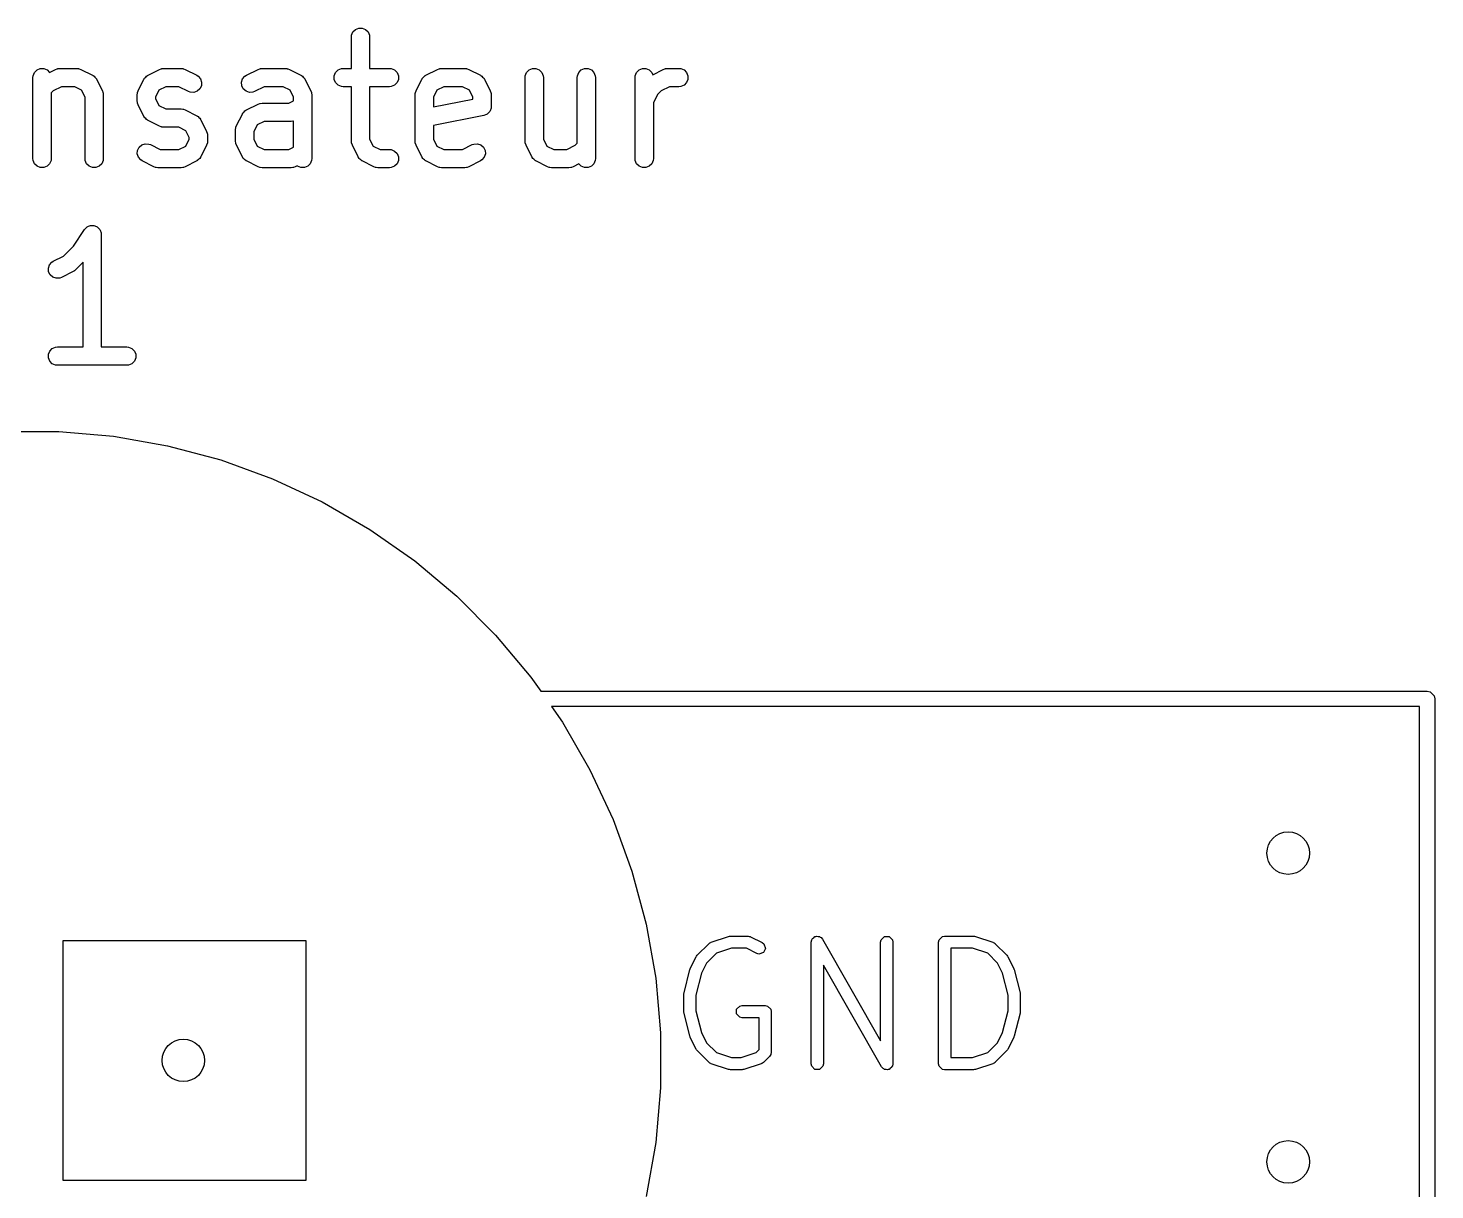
# Model space of a CAD drawing. Header units: inches. Extents: x 0.4 to 11.3, y -7.9 to -0.4.
# Drawn here: x 4.2383 to 4.6938, y -2.6252 to -2.2489 of the extents above; entities that cross this region are included whole.
import ezdxf

# ---------------------------------------------------------------- set-up
doc = ezdxf.new("R2010")
doc.units = ezdxf.units.IN
doc.header["$MEASUREMENT"] = 0
doc.layers.add('F.Silkscreen', color=41, linetype='CONTINUOUS', true_color=0xf2eda1)

msp = doc.modelspace()

# ---------------------------------------------------------------- linework, layer by layer
at = {"layer": 'F.Silkscreen', "linetype": 'CONTINUOUS'}
for p, q in [((4.34305, -2.25119), (4.3435, -2.25012)), ((4.3435, -2.25012), (4.34431, -2.24931)), ((4.34431, -2.24931), (4.34537, -2.24887)), ((4.34537, -2.24887), (4.34653, -2.24887)), ((4.34653, -2.24887), (4.34759, -2.24931)), ((4.34759, -2.24931), (4.34841, -2.25012)), ((4.34841, -2.25012), (4.34885, -2.25119)), ((4.343, -2.25176), (4.34305, -2.25119)), ((4.343, -2.26194), (4.343, -2.25176)), ((4.34885, -2.25119), (4.3489, -2.25176)), ((4.3489, -2.25176), (4.3489, -2.26194)), ((4.23994, -2.26431), (4.24038, -2.26325)), ((4.24038, -2.26325), (4.2412, -2.26243)), ((4.2412, -2.26243), (4.24226, -2.26199)), ((4.24226, -2.26199), (4.24341, -2.26199)), ((4.24341, -2.26199), (4.24448, -2.26243)), ((4.24448, -2.26243), (4.24524, -2.2632)), ((4.24524, -2.2632), (4.24714, -2.26225)), ((4.24714, -2.26225), (4.24768, -2.26204)), ((4.24768, -2.26204), (4.24779, -2.26203)), ((4.24779, -2.26203), (4.24789, -2.26199)), ((4.24789, -2.26199), (4.24846, -2.26194)), ((4.24846, -2.26194), (4.25409, -2.26194)), ((4.25409, -2.26194), (4.25466, -2.26199)), ((4.25466, -2.26199), (4.25476, -2.26203)), ((4.25476, -2.26203), (4.25487, -2.26204)), ((4.25487, -2.26204), (4.25541, -2.26225)), ((4.25541, -2.26225), (4.25916, -2.26412)), ((4.27714, -2.26412), (4.28089, -2.26225)), ((4.28089, -2.26225), (4.28143, -2.26204)), ((4.28143, -2.26204), (4.28153, -2.26203)), ((4.28153, -2.26203), (4.28163, -2.26199)), ((4.28163, -2.26199), (4.28221, -2.26194)), ((4.28221, -2.26194), (4.28783, -2.26194)), ((4.28783, -2.26194), (4.28841, -2.26199)), ((4.28841, -2.26199), (4.28851, -2.26203)), ((4.28851, -2.26203), (4.28861, -2.26204)), ((4.28861, -2.26204), (4.28915, -2.26225)), ((4.28915, -2.26225), (4.2929, -2.26412)), ((4.30901, -2.26412), (4.31276, -2.26225)), ((4.31276, -2.26225), (4.3133, -2.26204)), ((4.3133, -2.26204), (4.31341, -2.26203)), ((4.31341, -2.26203), (4.3135, -2.26199)), ((4.3135, -2.26199), (4.31408, -2.26194)), ((4.31408, -2.26194), (4.32158, -2.26194)), ((4.32158, -2.26194), (4.32215, -2.26199)), ((4.32215, -2.26199), (4.32225, -2.26203)), ((4.32225, -2.26203), (4.32236, -2.26204)), ((4.32236, -2.26204), (4.3229, -2.26225)), ((4.3229, -2.26225), (4.32665, -2.26412)), ((4.33743, -2.26431), (4.33787, -2.26325)), ((4.33787, -2.26325), (4.33869, -2.26243)), ((4.33869, -2.26243), (4.33975, -2.26199)), ((4.33975, -2.26199), (4.34033, -2.26194)), ((4.34033, -2.26194), (4.343, -2.26194)), ((4.3489, -2.26194), (4.35532, -2.26194)), ((4.35532, -2.26194), (4.3559, -2.26199)), ((4.3559, -2.26199), (4.35696, -2.26243)), ((4.35696, -2.26243), (4.35778, -2.26325)), ((4.35778, -2.26325), (4.35822, -2.26431)), ((4.36713, -2.26412), (4.37088, -2.26225)), ((4.37088, -2.26225), (4.37142, -2.26204)), ((4.37142, -2.26204), (4.37152, -2.26203)), ((4.37152, -2.26203), (4.37162, -2.26199)), ((4.37162, -2.26199), (4.3722, -2.26194)), ((4.3722, -2.26194), (4.3797, -2.26194)), ((4.3797, -2.26194), (4.38027, -2.26199)), ((4.38027, -2.26199), (4.38037, -2.26203)), ((4.38037, -2.26203), (4.38048, -2.26204)), ((4.38048, -2.26204), (4.38102, -2.26225)), ((4.38102, -2.26225), (4.38477, -2.26412)), ((4.3993, -2.26431), (4.39974, -2.26325)), ((4.39974, -2.26325), (4.40055, -2.26243)), ((4.40055, -2.26243), (4.40162, -2.26199)), ((4.40162, -2.26199), (4.40277, -2.26199)), ((4.40277, -2.26199), (4.40383, -2.26243)), ((4.40383, -2.26243), (4.40465, -2.26325)), ((4.40465, -2.26325), (4.40509, -2.26431)), ((4.41617, -2.26431), (4.41661, -2.26325)), ((4.41661, -2.26325), (4.41743, -2.26243)), ((4.41743, -2.26243), (4.41849, -2.26199)), ((4.41849, -2.26199), (4.41964, -2.26199)), ((4.41964, -2.26199), (4.42071, -2.26243)), ((4.42071, -2.26243), (4.42152, -2.26325)), ((4.42152, -2.26325), (4.42196, -2.26431)), ((4.43492, -2.26431), (4.43536, -2.26325)), ((4.43536, -2.26325), (4.43617, -2.26243)), ((4.43617, -2.26243), (4.43724, -2.26199)), ((4.43724, -2.26199), (4.43839, -2.26199)), ((4.43839, -2.26199), (4.43945, -2.26243)), ((4.43945, -2.26243), (4.44027, -2.26325)), ((4.44027, -2.26325), (4.44056, -2.26396)), ((4.44056, -2.26396), (4.44399, -2.26225)), ((4.44399, -2.26225), (4.44453, -2.26204)), ((4.44453, -2.26204), (4.44464, -2.26203)), ((4.44464, -2.26203), (4.44474, -2.26199)), ((4.44474, -2.26199), (4.44531, -2.26194)), ((4.44531, -2.26194), (4.44906, -2.26194)), ((4.44906, -2.26194), (4.44964, -2.26199)), ((4.44964, -2.26199), (4.4507, -2.26243)), ((4.4507, -2.26243), (4.45152, -2.26325)), ((4.45152, -2.26325), (4.45196, -2.26431)), ((4.23989, -2.26489), (4.23994, -2.26431)), ((4.23989, -2.29113), (4.23989, -2.26489)), ((4.24916, -2.26784), (4.24646, -2.26919)), ((4.25339, -2.26784), (4.24916, -2.26784)), ((4.25564, -2.26896), (4.25339, -2.26784)), ((4.25916, -2.26412), (4.25925, -2.26418)), ((4.25925, -2.26418), (4.2593, -2.2642)), ((4.2593, -2.2642), (4.25936, -2.26425)), ((4.25936, -2.26425), (4.25965, -2.26443)), ((4.25965, -2.26443), (4.25989, -2.26471)), ((4.25989, -2.26471), (4.26017, -2.26495)), ((4.26017, -2.26495), (4.26035, -2.26524)), ((4.26035, -2.26524), (4.2604, -2.2653)), ((4.2604, -2.2653), (4.26042, -2.26535)), ((4.26042, -2.26535), (4.26048, -2.26544)), ((4.26048, -2.26544), (4.26235, -2.26919)), ((4.27394, -2.26919), (4.27582, -2.26544)), ((4.27582, -2.26544), (4.27588, -2.26535)), ((4.27588, -2.26535), (4.27589, -2.2653)), ((4.27589, -2.2653), (4.27594, -2.26524)), ((4.27594, -2.26524), (4.27613, -2.26495)), ((4.27613, -2.26495), (4.27641, -2.26471)), ((4.27641, -2.26471), (4.27665, -2.26443)), ((4.27665, -2.26443), (4.27694, -2.26425)), ((4.27694, -2.26425), (4.277, -2.2642)), ((4.277, -2.2642), (4.27704, -2.26418)), ((4.27704, -2.26418), (4.27714, -2.26412)), ((4.28291, -2.26784), (4.28066, -2.26896)), ((4.28714, -2.26784), (4.28291, -2.26784)), ((4.29026, -2.2694), (4.28714, -2.26784)), ((4.2929, -2.26412), (4.29339, -2.26443)), ((4.29339, -2.26443), (4.29415, -2.2653)), ((4.29443, -2.26754), (4.29391, -2.26857)), ((4.29415, -2.2653), (4.29451, -2.26639)), ((4.29451, -2.26639), (4.29443, -2.26754)), ((4.3074, -2.26639), (4.30776, -2.2653)), ((4.30748, -2.26754), (4.3074, -2.26639)), ((4.308, -2.26857), (4.30748, -2.26754)), ((4.30776, -2.2653), (4.30852, -2.26443)), ((4.30852, -2.26443), (4.30901, -2.26412)), ((4.31478, -2.26784), (4.31165, -2.2694)), ((4.32088, -2.26784), (4.31478, -2.26784)), ((4.32313, -2.26896), (4.32088, -2.26784)), ((4.32665, -2.26412), (4.32674, -2.26418)), ((4.32674, -2.26418), (4.32679, -2.2642)), ((4.32679, -2.2642), (4.32685, -2.26425)), ((4.32685, -2.26425), (4.32714, -2.26443)), ((4.32714, -2.26443), (4.32738, -2.26471)), ((4.32738, -2.26471), (4.32766, -2.26495)), ((4.32766, -2.26495), (4.32784, -2.26524)), ((4.32784, -2.26524), (4.32789, -2.2653)), ((4.32789, -2.2653), (4.32791, -2.26535)), ((4.32791, -2.26535), (4.32797, -2.26544)), ((4.32797, -2.26544), (4.32984, -2.26919)), ((4.33743, -2.26546), (4.33743, -2.26431)), ((4.33787, -2.26653), (4.33743, -2.26546)), ((4.33869, -2.26734), (4.33787, -2.26653)), ((4.33975, -2.26778), (4.33869, -2.26734)), ((4.34033, -2.26784), (4.33975, -2.26778)), ((4.343, -2.26784), (4.34033, -2.26784)), ((4.343, -2.28551), (4.343, -2.26784)), ((4.35532, -2.26784), (4.3489, -2.26784)), ((4.3489, -2.26784), (4.3489, -2.28481)), ((4.3559, -2.26778), (4.35532, -2.26784)), ((4.35696, -2.26734), (4.3559, -2.26778)), ((4.35778, -2.26653), (4.35696, -2.26734)), ((4.35822, -2.26546), (4.35778, -2.26653)), ((4.35822, -2.26431), (4.35822, -2.26546)), ((4.36393, -2.26919), (4.36581, -2.26544)), ((4.36581, -2.26544), (4.36587, -2.26535)), ((4.36587, -2.26535), (4.36588, -2.2653)), ((4.36588, -2.2653), (4.36593, -2.26524)), ((4.36593, -2.26524), (4.36612, -2.26495)), ((4.36612, -2.26495), (4.36639, -2.26471)), ((4.36639, -2.26471), (4.36664, -2.26443)), ((4.36664, -2.26443), (4.36693, -2.26425)), ((4.36693, -2.26425), (4.36699, -2.2642)), ((4.36699, -2.2642), (4.36703, -2.26418)), ((4.36703, -2.26418), (4.36713, -2.26412)), ((4.37289, -2.26784), (4.37065, -2.26896)), ((4.379, -2.26784), (4.37289, -2.26784)), ((4.38124, -2.26896), (4.379, -2.26784)), ((4.38477, -2.26412), (4.38486, -2.26418)), ((4.38486, -2.26418), (4.38491, -2.2642)), ((4.38491, -2.2642), (4.38496, -2.26425)), ((4.38496, -2.26425), (4.38526, -2.26443)), ((4.38526, -2.26443), (4.3855, -2.26471)), ((4.3855, -2.26471), (4.38578, -2.26495)), ((4.38578, -2.26495), (4.38596, -2.26524)), ((4.38596, -2.26524), (4.38601, -2.2653)), ((4.38601, -2.2653), (4.38603, -2.26535)), ((4.38603, -2.26535), (4.38609, -2.26544)), ((4.38609, -2.26544), (4.38796, -2.26919)), ((4.39924, -2.26489), (4.3993, -2.26431)), ((4.39924, -2.28551), (4.39924, -2.26489)), ((4.40509, -2.26431), (4.40515, -2.26489)), ((4.40515, -2.26489), (4.40515, -2.28481)), ((4.41611, -2.26489), (4.41617, -2.26431)), ((4.41611, -2.28616), (4.41611, -2.26489)), ((4.42196, -2.26431), (4.42202, -2.26489)), ((4.42202, -2.26489), (4.42202, -2.29113)), ((4.43486, -2.26489), (4.43492, -2.26431)), ((4.43486, -2.29113), (4.43486, -2.26489)), ((4.44601, -2.26784), (4.44331, -2.26919)), ((4.44906, -2.26784), (4.44601, -2.26784)), ((4.44964, -2.26778), (4.44906, -2.26784)), ((4.4507, -2.26734), (4.44964, -2.26778)), ((4.45152, -2.26653), (4.4507, -2.26734)), ((4.45196, -2.26546), (4.45152, -2.26653)), ((4.45196, -2.26431), (4.45196, -2.26546)), ((4.24646, -2.26919), (4.24579, -2.26986)), ((4.24579, -2.26986), (4.24579, -2.29113)), ((4.25676, -2.27121), (4.25564, -2.26896)), ((4.25676, -2.29113), (4.25676, -2.27121)), ((4.26235, -2.26919), (4.26256, -2.26973)), ((4.26256, -2.26973), (4.26257, -2.26984)), ((4.26257, -2.26984), (4.26261, -2.26994)), ((4.26261, -2.26994), (4.26266, -2.27051)), ((4.26266, -2.27051), (4.26266, -2.29113)), ((4.27363, -2.27051), (4.27369, -2.26994)), ((4.27363, -2.27239), (4.27363, -2.27051)), ((4.27369, -2.27296), (4.27363, -2.27239)), ((4.27369, -2.26994), (4.27373, -2.26984)), ((4.27373, -2.27306), (4.27369, -2.27296)), ((4.27373, -2.26984), (4.27374, -2.26973)), ((4.27374, -2.26973), (4.27394, -2.26919)), ((4.28066, -2.26896), (4.27954, -2.27121)), ((4.27954, -2.27121), (4.27954, -2.27169)), ((4.27954, -2.27169), (4.28066, -2.27394)), ((4.2908, -2.26961), (4.29026, -2.2694)), ((4.29195, -2.26969), (4.2908, -2.26961)), ((4.29304, -2.26933), (4.29195, -2.26969)), ((4.29391, -2.26857), (4.29304, -2.26933)), ((4.30887, -2.26933), (4.308, -2.26857)), ((4.30996, -2.26969), (4.30887, -2.26933)), ((4.31111, -2.26961), (4.30996, -2.26969)), ((4.31165, -2.2694), (4.31111, -2.26961)), ((4.32276, -2.27318), (4.32425, -2.27244)), ((4.32425, -2.27121), (4.32313, -2.26896)), ((4.32425, -2.27244), (4.32425, -2.27121)), ((4.32984, -2.26919), (4.33005, -2.26973)), ((4.33005, -2.26973), (4.33006, -2.26984)), ((4.33006, -2.26984), (4.3301, -2.26994)), ((4.3301, -2.26994), (4.33016, -2.27051)), ((4.33016, -2.27051), (4.33016, -2.29113)), ((4.36362, -2.27051), (4.36368, -2.26994)), ((4.36362, -2.28551), (4.36362, -2.27051)), ((4.36368, -2.26994), (4.36372, -2.26984)), ((4.36372, -2.26984), (4.36373, -2.26973)), ((4.36373, -2.26973), (4.36393, -2.26919)), ((4.37065, -2.26896), (4.36953, -2.27121)), ((4.36953, -2.27121), (4.36953, -2.27441)), ((4.36953, -2.27441), (4.38237, -2.27184)), ((4.38237, -2.27121), (4.38124, -2.26896)), ((4.38237, -2.27184), (4.38237, -2.27121)), ((4.38796, -2.26919), (4.38817, -2.26973)), ((4.38817, -2.26973), (4.38818, -2.26984)), ((4.38818, -2.26984), (4.38822, -2.26994)), ((4.38822, -2.26994), (4.38827, -2.27051)), ((4.38827, -2.27051), (4.38827, -2.27426)), ((4.44212, -2.27039), (4.44077, -2.27308)), ((4.44331, -2.26919), (4.44212, -2.27039)), ((4.27374, -2.27317), (4.27373, -2.27306)), ((4.27394, -2.27371), (4.27374, -2.27317)), ((4.27582, -2.27746), (4.27394, -2.27371)), ((4.27588, -2.27755), (4.27582, -2.27746)), ((4.27589, -2.2776), (4.27588, -2.27755)), ((4.27594, -2.27766), (4.27589, -2.2776)), ((4.28066, -2.27394), (4.28291, -2.27506)), ((4.28291, -2.27506), (4.28783, -2.27506)), ((4.28783, -2.27506), (4.28841, -2.27512)), ((4.28841, -2.27512), (4.28851, -2.27516)), ((4.28851, -2.27516), (4.28861, -2.27516)), ((4.28861, -2.27516), (4.28915, -2.27537)), ((4.28915, -2.27537), (4.2929, -2.27724)), ((4.2929, -2.27724), (4.293, -2.27731)), ((4.293, -2.27731), (4.29304, -2.27732)), ((4.29304, -2.27732), (4.2931, -2.27737)), ((4.2931, -2.27737), (4.29339, -2.27755)), ((4.29339, -2.27755), (4.29364, -2.27783)), ((4.30581, -2.28044), (4.30769, -2.27669)), ((4.30769, -2.27669), (4.30775, -2.27659)), ((4.30775, -2.27659), (4.30776, -2.27655)), ((4.30776, -2.27655), (4.30781, -2.27649)), ((4.30781, -2.27649), (4.308, -2.2762)), ((4.308, -2.2762), (4.30828, -2.27596)), ((4.30828, -2.27596), (4.30852, -2.27568)), ((4.30852, -2.27568), (4.30881, -2.27549)), ((4.30881, -2.27549), (4.30887, -2.27545)), ((4.30887, -2.27545), (4.30891, -2.27543)), ((4.30891, -2.27543), (4.30901, -2.27537)), ((4.30901, -2.27537), (4.31276, -2.2735)), ((4.31276, -2.2735), (4.3133, -2.27329)), ((4.3133, -2.27329), (4.31341, -2.27328)), ((4.31341, -2.27328), (4.3135, -2.27324)), ((4.3135, -2.27324), (4.31408, -2.27318)), ((4.31408, -2.27318), (4.32276, -2.27318)), ((4.3859, -2.27716), (4.36953, -2.28043)), ((4.38645, -2.27699), (4.3859, -2.27716)), ((4.38669, -2.27683), (4.38645, -2.27699)), ((4.38696, -2.27672), (4.38669, -2.27683)), ((4.38717, -2.27651), (4.38696, -2.27672)), ((4.38741, -2.27635), (4.38717, -2.27651)), ((4.38757, -2.27611), (4.38741, -2.27635)), ((4.38778, -2.2759), (4.38757, -2.27611)), ((4.38789, -2.27563), (4.38778, -2.2759)), ((4.38805, -2.27539), (4.38789, -2.27563)), ((4.38811, -2.27511), (4.38805, -2.27539)), ((4.38822, -2.27484), (4.38811, -2.27511)), ((4.38827, -2.27426), (4.38822, -2.27484)), ((4.44077, -2.27308), (4.44077, -2.29113)), ((4.27613, -2.27795), (4.27594, -2.27766)), ((4.27641, -2.27819), (4.27613, -2.27795)), ((4.27665, -2.27847), (4.27641, -2.27819)), ((4.27694, -2.27865), (4.27665, -2.27847)), ((4.277, -2.2787), (4.27694, -2.27865)), ((4.27704, -2.27872), (4.277, -2.2787)), ((4.27714, -2.27878), (4.27704, -2.27872)), ((4.28089, -2.28065), (4.27714, -2.27878)), ((4.28143, -2.28086), (4.28089, -2.28065)), ((4.28153, -2.28087), (4.28143, -2.28086)), ((4.28163, -2.28091), (4.28153, -2.28087)), ((4.28221, -2.28096), (4.28163, -2.28091)), ((4.28714, -2.28096), (4.28221, -2.28096)), ((4.28938, -2.28209), (4.28714, -2.28096)), ((4.2905, -2.28433), (4.28938, -2.28209)), ((4.29364, -2.27783), (4.29391, -2.27808)), ((4.29391, -2.27808), (4.2941, -2.27837)), ((4.2941, -2.27837), (4.29415, -2.27842)), ((4.29415, -2.27842), (4.29416, -2.27847)), ((4.29416, -2.27847), (4.29422, -2.27857)), ((4.29422, -2.27857), (4.2961, -2.28232)), ((4.3055, -2.28176), (4.30556, -2.28118)), ((4.3055, -2.28551), (4.3055, -2.28176)), ((4.30556, -2.28118), (4.3056, -2.28109)), ((4.3056, -2.28109), (4.30561, -2.28098)), ((4.30561, -2.28098), (4.30581, -2.28044)), ((4.31253, -2.28021), (4.31141, -2.28246)), ((4.31478, -2.27909), (4.31253, -2.28021)), ((4.32345, -2.27909), (4.31478, -2.27909)), ((4.32403, -2.27903), (4.32345, -2.27909)), ((4.32413, -2.27899), (4.32403, -2.27903)), ((4.32423, -2.27898), (4.32413, -2.27899)), ((4.32425, -2.27898), (4.32423, -2.27898)), ((4.32425, -2.28743), (4.32425, -2.27898)), ((4.36953, -2.28043), (4.36953, -2.28481)), ((4.27425, -2.28745), (4.27512, -2.28669)), ((4.27512, -2.28669), (4.27621, -2.28633)), ((4.27621, -2.28633), (4.27736, -2.28641)), ((4.27736, -2.28641), (4.2779, -2.28662)), ((4.2779, -2.28662), (4.28103, -2.28818)), ((4.28938, -2.28706), (4.2905, -2.28481)), ((4.2905, -2.28481), (4.2905, -2.28433)), ((4.2961, -2.28232), (4.2963, -2.28286)), ((4.2963, -2.28629), (4.2961, -2.28683)), ((4.2963, -2.28286), (4.29631, -2.28296)), ((4.29631, -2.28618), (4.2963, -2.28629)), ((4.29631, -2.28296), (4.29635, -2.28306)), ((4.29635, -2.28609), (4.29631, -2.28618)), ((4.29635, -2.28306), (4.29641, -2.28364)), ((4.29641, -2.28551), (4.29635, -2.28609)), ((4.29641, -2.28364), (4.29641, -2.28551)), ((4.30556, -2.28609), (4.3055, -2.28551)), ((4.3056, -2.28618), (4.30556, -2.28609)), ((4.30561, -2.28629), (4.3056, -2.28618)), ((4.30581, -2.28683), (4.30561, -2.28629)), ((4.31141, -2.28246), (4.31141, -2.28481)), ((4.31141, -2.28481), (4.31253, -2.28706)), ((4.34305, -2.28609), (4.343, -2.28551)), ((4.3431, -2.28618), (4.34305, -2.28609)), ((4.3431, -2.28629), (4.3431, -2.28618)), ((4.34331, -2.28683), (4.3431, -2.28629)), ((4.3489, -2.28481), (4.35003, -2.28706)), ((4.36368, -2.28609), (4.36362, -2.28551)), ((4.36372, -2.28618), (4.36368, -2.28609)), ((4.36373, -2.28629), (4.36372, -2.28618)), ((4.36393, -2.28683), (4.36373, -2.28629)), ((4.36953, -2.28481), (4.37065, -2.28706)), ((4.379, -2.28818), (4.38213, -2.28662)), ((4.38213, -2.28662), (4.38267, -2.28641)), ((4.38267, -2.28641), (4.38382, -2.28633)), ((4.38382, -2.28633), (4.38491, -2.28669)), ((4.38491, -2.28669), (4.38578, -2.28745)), ((4.3993, -2.28609), (4.39924, -2.28551)), ((4.39934, -2.28618), (4.3993, -2.28609)), ((4.39935, -2.28629), (4.39934, -2.28618)), ((4.39955, -2.28683), (4.39935, -2.28629)), ((4.40515, -2.28481), (4.40627, -2.28706)), ((4.41544, -2.28683), (4.41611, -2.28616)), ((4.23994, -2.29171), (4.23989, -2.29113)), ((4.24579, -2.29113), (4.24573, -2.29171)), ((4.25682, -2.29171), (4.25676, -2.29113)), ((4.26266, -2.29113), (4.26261, -2.29171)), ((4.27365, -2.28963), (4.27374, -2.28848)), ((4.27402, -2.29072), (4.27365, -2.28963)), ((4.27374, -2.28848), (4.27425, -2.28745)), ((4.27477, -2.29159), (4.27402, -2.29072)), ((4.28103, -2.28818), (4.28714, -2.28818)), ((4.28714, -2.28818), (4.28938, -2.28706)), ((4.29391, -2.29107), (4.29364, -2.29131)), ((4.2941, -2.29078), (4.29391, -2.29107)), ((4.29415, -2.29072), (4.2941, -2.29078)), ((4.29416, -2.29068), (4.29415, -2.29072)), ((4.29422, -2.29058), (4.29416, -2.29068)), ((4.2961, -2.28683), (4.29422, -2.29058)), ((4.30769, -2.29058), (4.30581, -2.28683)), ((4.30775, -2.29068), (4.30769, -2.29058)), ((4.30776, -2.29072), (4.30775, -2.29068)), ((4.30781, -2.29078), (4.30776, -2.29072)), ((4.308, -2.29107), (4.30781, -2.29078)), ((4.30828, -2.29131), (4.308, -2.29107)), ((4.31253, -2.28706), (4.31478, -2.28818)), ((4.31478, -2.28818), (4.32276, -2.28818)), ((4.32276, -2.28818), (4.32425, -2.28743)), ((4.33016, -2.29113), (4.3301, -2.29171)), ((4.34518, -2.29058), (4.34331, -2.28683)), ((4.34524, -2.29068), (4.34518, -2.29058)), ((4.34526, -2.29072), (4.34524, -2.29068)), ((4.34531, -2.29078), (4.34526, -2.29072)), ((4.34549, -2.29107), (4.34531, -2.29078)), ((4.34577, -2.29131), (4.34549, -2.29107)), ((4.35003, -2.28706), (4.35227, -2.28818)), ((4.35227, -2.28818), (4.35532, -2.28818)), ((4.35532, -2.28818), (4.3559, -2.28824)), ((4.3559, -2.28824), (4.35696, -2.28868)), ((4.35696, -2.28868), (4.35778, -2.28949)), ((4.35778, -2.28949), (4.35822, -2.29056)), ((4.35822, -2.29056), (4.35822, -2.29171)), ((4.36581, -2.29058), (4.36393, -2.28683)), ((4.36587, -2.29068), (4.36581, -2.29058)), ((4.36588, -2.29072), (4.36587, -2.29068)), ((4.36593, -2.29078), (4.36588, -2.29072)), ((4.36612, -2.29107), (4.36593, -2.29078)), ((4.36639, -2.29131), (4.36612, -2.29107)), ((4.37065, -2.28706), (4.37289, -2.28818)), ((4.37289, -2.28818), (4.379, -2.28818)), ((4.38601, -2.29072), (4.38526, -2.29159)), ((4.38578, -2.28745), (4.38629, -2.28848)), ((4.38638, -2.28963), (4.38601, -2.29072)), ((4.38629, -2.28848), (4.38638, -2.28963)), ((4.40143, -2.29058), (4.39955, -2.28683)), ((4.40149, -2.29068), (4.40143, -2.29058)), ((4.4015, -2.29072), (4.40149, -2.29068)), ((4.40155, -2.29078), (4.4015, -2.29072)), ((4.40174, -2.29107), (4.40155, -2.29078)), ((4.40202, -2.29131), (4.40174, -2.29107)), ((4.40627, -2.28706), (4.40851, -2.28818)), ((4.40851, -2.28818), (4.41275, -2.28818)), ((4.41275, -2.28818), (4.41544, -2.28683)), ((4.42202, -2.29113), (4.42196, -2.29171)), ((4.43492, -2.29171), (4.43486, -2.29113)), ((4.44077, -2.29113), (4.44071, -2.29171)), ((4.24038, -2.29278), (4.23994, -2.29171)), ((4.2412, -2.29359), (4.24038, -2.29278)), ((4.24226, -2.29403), (4.2412, -2.29359)), ((4.24341, -2.29403), (4.24226, -2.29403)), ((4.24448, -2.29359), (4.24341, -2.29403)), ((4.24529, -2.29278), (4.24448, -2.29359)), ((4.24573, -2.29171), (4.24529, -2.29278)), ((4.25726, -2.29278), (4.25682, -2.29171)), ((4.25807, -2.29359), (4.25726, -2.29278)), ((4.25914, -2.29403), (4.25807, -2.29359)), ((4.26029, -2.29403), (4.25914, -2.29403)), ((4.26135, -2.29359), (4.26029, -2.29403)), ((4.26217, -2.29278), (4.26135, -2.29359)), ((4.26261, -2.29171), (4.26217, -2.29278)), ((4.27526, -2.2919), (4.27477, -2.29159)), ((4.27901, -2.29378), (4.27526, -2.2919)), ((4.27955, -2.29398), (4.27901, -2.29378)), ((4.27966, -2.29399), (4.27955, -2.29398)), ((4.27976, -2.29403), (4.27966, -2.29399)), ((4.28033, -2.29409), (4.27976, -2.29403)), ((4.28783, -2.29409), (4.28033, -2.29409)), ((4.28841, -2.29403), (4.28783, -2.29409)), ((4.28851, -2.29399), (4.28841, -2.29403)), ((4.28861, -2.29398), (4.28851, -2.29399)), ((4.28915, -2.29378), (4.28861, -2.29398)), ((4.2929, -2.2919), (4.28915, -2.29378)), ((4.293, -2.29184), (4.2929, -2.2919)), ((4.29304, -2.29183), (4.293, -2.29184)), ((4.2931, -2.29178), (4.29304, -2.29183)), ((4.29339, -2.29159), (4.2931, -2.29178)), ((4.29364, -2.29131), (4.29339, -2.29159)), ((4.30852, -2.29159), (4.30828, -2.29131)), ((4.30881, -2.29178), (4.30852, -2.29159)), ((4.30887, -2.29183), (4.30881, -2.29178)), ((4.30891, -2.29184), (4.30887, -2.29183)), ((4.30901, -2.2919), (4.30891, -2.29184)), ((4.31276, -2.29378), (4.30901, -2.2919)), ((4.3133, -2.29398), (4.31276, -2.29378)), ((4.31341, -2.29399), (4.3133, -2.29398)), ((4.3135, -2.29403), (4.31341, -2.29399)), ((4.31408, -2.29409), (4.3135, -2.29403)), ((4.32345, -2.29409), (4.31408, -2.29409)), ((4.32403, -2.29403), (4.32345, -2.29409)), ((4.32413, -2.29399), (4.32403, -2.29403)), ((4.32423, -2.29398), (4.32413, -2.29399)), ((4.32477, -2.29378), (4.32423, -2.29398)), ((4.32542, -2.29345), (4.32477, -2.29378)), ((4.32556, -2.29359), (4.32542, -2.29345)), ((4.32663, -2.29403), (4.32556, -2.29359)), ((4.32778, -2.29403), (4.32663, -2.29403)), ((4.32884, -2.29359), (4.32778, -2.29403)), ((4.32966, -2.29278), (4.32884, -2.29359)), ((4.3301, -2.29171), (4.32966, -2.29278)), ((4.34601, -2.29159), (4.34577, -2.29131)), ((4.34631, -2.29178), (4.34601, -2.29159)), ((4.34636, -2.29183), (4.34631, -2.29178)), ((4.34641, -2.29184), (4.34636, -2.29183)), ((4.3465, -2.2919), (4.34641, -2.29184)), ((4.35025, -2.29378), (4.3465, -2.2919)), ((4.35079, -2.29398), (4.35025, -2.29378)), ((4.3509, -2.29399), (4.35079, -2.29398)), ((4.351, -2.29403), (4.3509, -2.29399)), ((4.35157, -2.29409), (4.351, -2.29403)), ((4.35532, -2.29409), (4.35157, -2.29409)), ((4.3559, -2.29403), (4.35532, -2.29409)), ((4.35696, -2.29359), (4.3559, -2.29403)), ((4.35778, -2.29278), (4.35696, -2.29359)), ((4.35822, -2.29171), (4.35778, -2.29278)), ((4.36664, -2.29159), (4.36639, -2.29131)), ((4.36693, -2.29178), (4.36664, -2.29159)), ((4.36699, -2.29183), (4.36693, -2.29178)), ((4.36703, -2.29184), (4.36699, -2.29183)), ((4.36713, -2.2919), (4.36703, -2.29184)), ((4.37088, -2.29378), (4.36713, -2.2919)), ((4.37142, -2.29398), (4.37088, -2.29378)), ((4.37152, -2.29399), (4.37142, -2.29398)), ((4.37162, -2.29403), (4.37152, -2.29399)), ((4.3722, -2.29409), (4.37162, -2.29403)), ((4.3797, -2.29409), (4.3722, -2.29409)), ((4.38027, -2.29403), (4.3797, -2.29409)), ((4.38037, -2.29399), (4.38027, -2.29403)), ((4.38048, -2.29398), (4.38037, -2.29399)), ((4.38102, -2.29378), (4.38048, -2.29398)), ((4.38477, -2.2919), (4.38102, -2.29378)), ((4.38526, -2.29159), (4.38477, -2.2919)), ((4.40226, -2.29159), (4.40202, -2.29131)), ((4.40255, -2.29178), (4.40226, -2.29159)), ((4.40261, -2.29183), (4.40255, -2.29178)), ((4.40265, -2.29184), (4.40261, -2.29183)), ((4.40275, -2.2919), (4.40265, -2.29184)), ((4.4065, -2.29378), (4.40275, -2.2919)), ((4.40704, -2.29398), (4.4065, -2.29378)), ((4.40714, -2.29399), (4.40704, -2.29398)), ((4.40724, -2.29403), (4.40714, -2.29399)), ((4.40782, -2.29409), (4.40724, -2.29403)), ((4.41344, -2.29409), (4.40782, -2.29409)), ((4.41402, -2.29403), (4.41344, -2.29409)), ((4.41412, -2.29399), (4.41402, -2.29403)), ((4.41422, -2.29398), (4.41412, -2.29399)), ((4.41476, -2.29378), (4.41422, -2.29398)), ((4.41666, -2.29283), (4.41476, -2.29378)), ((4.41743, -2.29359), (4.41666, -2.29283)), ((4.41849, -2.29403), (4.41743, -2.29359)), ((4.41964, -2.29403), (4.41849, -2.29403)), ((4.42071, -2.29359), (4.41964, -2.29403)), ((4.42152, -2.29278), (4.42071, -2.29359)), ((4.42196, -2.29171), (4.42152, -2.29278)), ((4.43536, -2.29278), (4.43492, -2.29171)), ((4.43617, -2.29359), (4.43536, -2.29278)), ((4.43724, -2.29403), (4.43617, -2.29359)), ((4.43839, -2.29403), (4.43724, -2.29403)), ((4.43945, -2.29359), (4.43839, -2.29403)), ((4.44027, -2.29278), (4.43945, -2.29359)), ((4.44071, -2.29171), (4.44027, -2.29278)), ((4.25659, -2.3141), (4.25695, -2.31366)), ((4.25695, -2.31366), (4.25719, -2.31349)), ((4.25719, -2.31349), (4.2574, -2.31329)), ((4.2574, -2.31329), (4.25767, -2.31318)), ((4.25767, -2.31318), (4.25791, -2.31301)), ((4.25791, -2.31301), (4.25819, -2.31296)), ((4.25819, -2.31296), (4.25847, -2.31284)), ((4.25847, -2.31284), (4.25875, -2.31284)), ((4.25875, -2.31284), (4.25904, -2.31279)), ((4.25904, -2.31279), (4.25932, -2.31284)), ((4.25932, -2.31284), (4.25962, -2.31284)), ((4.25962, -2.31284), (4.25988, -2.31296)), ((4.25988, -2.31296), (4.26017, -2.31301)), ((4.26017, -2.31301), (4.26041, -2.31317)), ((4.26041, -2.31317), (4.26068, -2.31329)), ((4.26068, -2.31329), (4.26089, -2.31349)), ((4.26089, -2.31349), (4.26113, -2.31365)), ((4.26113, -2.31365), (4.26129, -2.31389)), ((4.26129, -2.31389), (4.2615, -2.3141)), ((4.253, -2.31948), (4.25658, -2.3141)), ((4.25658, -2.3141), (4.25659, -2.3141)), ((4.25659, -2.3141), (4.25659, -2.3141)), ((4.25659, -2.3141), (4.25659, -2.3141)), ((4.2615, -2.3141), (4.26161, -2.31437)), ((4.26161, -2.31437), (4.26177, -2.31461)), ((4.26177, -2.31461), (4.26183, -2.31489)), ((4.26183, -2.31489), (4.26194, -2.31516)), ((4.26194, -2.31516), (4.26199, -2.31573)), ((4.26199, -2.31573), (4.26199, -2.31574)), ((4.26199, -2.31574), (4.26199, -2.31574)), ((4.26199, -2.31574), (4.26199, -2.31574)), ((4.26199, -2.31574), (4.26199, -2.35216)), ((4.24647, -2.32435), (4.24979, -2.32269)), ((4.24979, -2.32269), (4.253, -2.31948)), ((4.24486, -2.32662), (4.24523, -2.32553)), ((4.24494, -2.32777), (4.24486, -2.32662)), ((4.24523, -2.32553), (4.24598, -2.32466)), ((4.24598, -2.32466), (4.24647, -2.32435)), ((4.25311, -2.3276), (4.25286, -2.32776)), ((4.25318, -2.32757), (4.25311, -2.3276)), ((4.25326, -2.3275), (4.25318, -2.32757)), ((4.25335, -2.32745), (4.25326, -2.3275)), ((4.2534, -2.32739), (4.25335, -2.32745)), ((4.25363, -2.3272), (4.2534, -2.32739)), ((4.25609, -2.32474), (4.25363, -2.3272)), ((4.25609, -2.35216), (4.25609, -2.32474)), ((4.24546, -2.3288), (4.24494, -2.32777)), ((4.24633, -2.32955), (4.24546, -2.3288)), ((4.24742, -2.32992), (4.24633, -2.32955)), ((4.24857, -2.32984), (4.24742, -2.32992)), ((4.24911, -2.32963), (4.24857, -2.32984)), ((4.25286, -2.32776), (4.24911, -2.32963)), ((4.2449, -2.35453), (4.24534, -2.35347)), ((4.2449, -2.35569), (4.2449, -2.35453)), ((4.24534, -2.35347), (4.24615, -2.35266)), ((4.24615, -2.35266), (4.24722, -2.35221)), ((4.24722, -2.35221), (4.24779, -2.35216)), ((4.24779, -2.35216), (4.25609, -2.35216)), ((4.26199, -2.35216), (4.27029, -2.35216)), ((4.27029, -2.35216), (4.27087, -2.35221)), ((4.27087, -2.35221), (4.27193, -2.35266)), ((4.27193, -2.35266), (4.27274, -2.35347)), ((4.27274, -2.35347), (4.27319, -2.35453)), ((4.27319, -2.35453), (4.27319, -2.35569)), ((4.24534, -2.35675), (4.2449, -2.35569)), ((4.24615, -2.35757), (4.24534, -2.35675)), ((4.24722, -2.35801), (4.24615, -2.35757)), ((4.24779, -2.35806), (4.24722, -2.35801)), ((4.27029, -2.35806), (4.24779, -2.35806)), ((4.27087, -2.35801), (4.27029, -2.35806)), ((4.27193, -2.35757), (4.27087, -2.35801)), ((4.27274, -2.35675), (4.27193, -2.35757)), ((4.27319, -2.35569), (4.27274, -2.35675)), ((4.23046, -2.37952), (4.24825, -2.37952)), ((4.24825, -2.37952), (4.26598, -2.38108)), ((4.26598, -2.38108), (4.2835, -2.38416)), ((4.2835, -2.38416), (4.30068, -2.38877)), ((4.30068, -2.38877), (4.3174, -2.39485)), ((4.3174, -2.39485), (4.33352, -2.40237)), ((4.33352, -2.40237), (4.34893, -2.41127)), ((4.34893, -2.41127), (4.36351, -2.42147)), ((4.36351, -2.42147), (4.37713, -2.43291)), ((4.37713, -2.43291), (4.38971, -2.44549)), ((4.38971, -2.44549), (4.40115, -2.45912)), ((4.40115, -2.45912), (4.40432, -2.46364)), ((4.40432, -2.46364), (4.69134, -2.46364)), ((4.69134, -2.46364), (4.6923, -2.46383)), ((4.6923, -2.46383), (4.69365, -2.46519)), ((4.40782, -2.46864), (4.41135, -2.47369)), ((4.68884, -2.46864), (4.40782, -2.46864)), ((4.68884, -3.26364), (4.68884, -2.46864)), ((4.69365, -2.46519), (4.69384, -2.46614)), ((4.69384, -2.46614), (4.69384, -3.26614)), ((4.41135, -2.47369), (4.42025, -2.4891)), ((4.42025, -2.4891), (4.42777, -2.50522)), ((4.42777, -2.50522), (4.43385, -2.52194)), ((4.43385, -2.52194), (4.43846, -2.53913)), ((4.43846, -2.53913), (4.44155, -2.55665)), ((4.24959, -2.54451), (4.24959, -2.62203)), ((4.25105, -2.54451), (4.24959, -2.54451)), ((4.25263, -2.54451), (4.25105, -2.54451)), ((4.2542, -2.54451), (4.25263, -2.54451)), ((4.25577, -2.54451), (4.2542, -2.54451)), ((4.25735, -2.54451), (4.25577, -2.54451)), ((4.25892, -2.54451), (4.25735, -2.54451)), ((4.2605, -2.54451), (4.25892, -2.54451)), ((4.26207, -2.54451), (4.2605, -2.54451)), ((4.26365, -2.54451), (4.26207, -2.54451)), ((4.26522, -2.54451), (4.26365, -2.54451)), ((4.2668, -2.54451), (4.26522, -2.54451)), ((4.26837, -2.54451), (4.2668, -2.54451)), ((4.26995, -2.54451), (4.26837, -2.54451)), ((4.27152, -2.54451), (4.26995, -2.54451)), ((4.2731, -2.54451), (4.27152, -2.54451)), ((4.27467, -2.54451), (4.2731, -2.54451)), ((4.27625, -2.54451), (4.27467, -2.54451)), ((4.27782, -2.54451), (4.27625, -2.54451)), ((4.2794, -2.54451), (4.27782, -2.54451)), ((4.28097, -2.54451), (4.2794, -2.54451)), ((4.28255, -2.54451), (4.28097, -2.54451)), ((4.28412, -2.54451), (4.28255, -2.54451)), ((4.2857, -2.54451), (4.28412, -2.54451)), ((4.28727, -2.54451), (4.2857, -2.54451)), ((4.28885, -2.54451), (4.28727, -2.54451)), ((4.29042, -2.54451), (4.28885, -2.54451)), ((4.292, -2.54451), (4.29042, -2.54451)), ((4.29357, -2.54451), (4.292, -2.54451)), ((4.29515, -2.54451), (4.29357, -2.54451)), ((4.29672, -2.54451), (4.29515, -2.54451)), ((4.29829, -2.54451), (4.29672, -2.54451)), ((4.29987, -2.54451), (4.29829, -2.54451)), ((4.30144, -2.54451), (4.29987, -2.54451)), ((4.30302, -2.54451), (4.30144, -2.54451)), ((4.30459, -2.54451), (4.30302, -2.54451)), ((4.30617, -2.54451), (4.30459, -2.54451)), ((4.30774, -2.54451), (4.30617, -2.54451)), ((4.30932, -2.54451), (4.30774, -2.54451)), ((4.31089, -2.54451), (4.30932, -2.54451)), ((4.31247, -2.54451), (4.31089, -2.54451)), ((4.31404, -2.54451), (4.31247, -2.54451)), ((4.31562, -2.54451), (4.31404, -2.54451)), ((4.31719, -2.54451), (4.31562, -2.54451)), ((4.31877, -2.54451), (4.31719, -2.54451)), ((4.32034, -2.54451), (4.31877, -2.54451)), ((4.32192, -2.54451), (4.32034, -2.54451)), ((4.32349, -2.54451), (4.32192, -2.54451)), ((4.32507, -2.54451), (4.32349, -2.54451)), ((4.32664, -2.54451), (4.32507, -2.54451)), ((4.32822, -2.54451), (4.32664, -2.54451)), ((4.32833, -2.54451), (4.32822, -2.54451)), ((4.32833, -2.62203), (4.32833, -2.54451)), ((4.45497, -2.54921), (4.45872, -2.54546)), ((4.45872, -2.54546), (4.4588, -2.54541)), ((4.4588, -2.54541), (4.45882, -2.54536)), ((4.45882, -2.54536), (4.45909, -2.54521)), ((4.45909, -2.54521), (4.45935, -2.54503)), ((4.45935, -2.54503), (4.4594, -2.54503)), ((4.4594, -2.54503), (4.45949, -2.54498)), ((4.45949, -2.54498), (4.46511, -2.54311)), ((4.46511, -2.54311), (4.46542, -2.54307)), ((4.46542, -2.54307), (4.46573, -2.54301)), ((4.46573, -2.54301), (4.47136, -2.54301)), ((4.47136, -2.54301), (4.47145, -2.54303)), ((4.47145, -2.54303), (4.4715, -2.54301)), ((4.4715, -2.54301), (4.4718, -2.5431)), ((4.4718, -2.5431), (4.47211, -2.54316)), ((4.47211, -2.54316), (4.47214, -2.54319)), ((4.47214, -2.54319), (4.47224, -2.54322)), ((4.47224, -2.54322), (4.47599, -2.54509)), ((4.47599, -2.54509), (4.47659, -2.54556)), ((4.47659, -2.54556), (4.47707, -2.54699)), ((4.49189, -2.54498), (4.49204, -2.54422)), ((4.49189, -2.58435), (4.49189, -2.54498)), ((4.49204, -2.54422), (4.49223, -2.54403)), ((4.49223, -2.54403), (4.4923, -2.54377)), ((4.4923, -2.54377), (4.49274, -2.54352)), ((4.49274, -2.54352), (4.4931, -2.54316)), ((4.4931, -2.54316), (4.49337, -2.54316)), ((4.49337, -2.54316), (4.49361, -2.54302)), ((4.49361, -2.54302), (4.4941, -2.54316)), ((4.4941, -2.54316), (4.49461, -2.54316)), ((4.49461, -2.54316), (4.4948, -2.54335)), ((4.4948, -2.54335), (4.49506, -2.54342)), ((4.49506, -2.54342), (4.49556, -2.544)), ((4.49556, -2.544), (4.51438, -2.57693)), ((4.51438, -2.54498), (4.51453, -2.54422)), ((4.51438, -2.57693), (4.51438, -2.54498)), ((4.51453, -2.54422), (4.5156, -2.54316)), ((4.5156, -2.54316), (4.5171, -2.54316)), ((4.5171, -2.54316), (4.51817, -2.54422)), ((4.51817, -2.54422), (4.51832, -2.54498)), ((4.51832, -2.54498), (4.51832, -2.58435)), ((4.53313, -2.54498), (4.53328, -2.54422)), ((4.53313, -2.58435), (4.53313, -2.54498)), ((4.53328, -2.54422), (4.53435, -2.54316)), ((4.53435, -2.54316), (4.5351, -2.54301)), ((4.5351, -2.54301), (4.54447, -2.54301)), ((4.54447, -2.54301), (4.54478, -2.54307)), ((4.54478, -2.54307), (4.54509, -2.54311)), ((4.54509, -2.54311), (4.55072, -2.54498)), ((4.55072, -2.54498), (4.5508, -2.54503)), ((4.5508, -2.54503), (4.55085, -2.54503)), ((4.55085, -2.54503), (4.55111, -2.54521)), ((4.55111, -2.54521), (4.55139, -2.54536)), ((4.55139, -2.54536), (4.55141, -2.54541)), ((4.55141, -2.54541), (4.55149, -2.54546)), ((4.55149, -2.54546), (4.55524, -2.54921)), ((4.45272, -2.55347), (4.4546, -2.54972)), ((4.4546, -2.54972), (4.45479, -2.54947)), ((4.45479, -2.54947), (4.45497, -2.54921)), ((4.46117, -2.54857), (4.45798, -2.55177)), ((4.46605, -2.54695), (4.46117, -2.54857)), ((4.47089, -2.54695), (4.46605, -2.54695)), ((4.47423, -2.54861), (4.47089, -2.54695)), ((4.47497, -2.54882), (4.47423, -2.54861)), ((4.4764, -2.54834), (4.47497, -2.54882)), ((4.47707, -2.54699), (4.4764, -2.54834)), ((4.54415, -2.54695), (4.53707, -2.54695)), ((4.53707, -2.54695), (4.53707, -2.58238)), ((4.54903, -2.54857), (4.54415, -2.54695)), ((4.55223, -2.55177), (4.54903, -2.54857)), ((4.55524, -2.54921), (4.55541, -2.54947)), ((4.55541, -2.54947), (4.55561, -2.54972)), ((4.55561, -2.54972), (4.55748, -2.55347)), ((4.4507, -2.56137), (4.45257, -2.55387)), ((4.45257, -2.55387), (4.45267, -2.55368)), ((4.45267, -2.55368), (4.45272, -2.55347)), ((4.45634, -2.55504), (4.45458, -2.56209)), ((4.45798, -2.55177), (4.45634, -2.55504)), ((4.51464, -2.58532), (4.49582, -2.55239)), ((4.49582, -2.55239), (4.49582, -2.58435)), ((4.55386, -2.55504), (4.55223, -2.55177)), ((4.55563, -2.56209), (4.55386, -2.55504)), ((4.55748, -2.55347), (4.55754, -2.55368)), ((4.55754, -2.55368), (4.55763, -2.55387)), ((4.55763, -2.55387), (4.55951, -2.56137)), ((4.44155, -2.55665), (4.4431, -2.57437)), ((4.45064, -2.56185), (4.45069, -2.56161)), ((4.45064, -2.56747), (4.45064, -2.56185)), ((4.45069, -2.56161), (4.4507, -2.56137)), ((4.45458, -2.56209), (4.45458, -2.56723)), ((4.55563, -2.56723), (4.55563, -2.56209)), ((4.55951, -2.56137), (4.55952, -2.56161)), ((4.55952, -2.56161), (4.55956, -2.56185)), ((4.55956, -2.56185), (4.55956, -2.56747)), ((4.45069, -2.56771), (4.45064, -2.56747)), ((4.4507, -2.56795), (4.45069, -2.56771)), ((4.45257, -2.57545), (4.4507, -2.56795)), ((4.45458, -2.56723), (4.45634, -2.57429)), ((4.46766, -2.56672), (4.46873, -2.56566)), ((4.46766, -2.56823), (4.46766, -2.56672)), ((4.46873, -2.56929), (4.46766, -2.56823)), ((4.46873, -2.56566), (4.46948, -2.56551)), ((4.46948, -2.56551), (4.47698, -2.56551)), ((4.47698, -2.56551), (4.47773, -2.56566)), ((4.47773, -2.56566), (4.4788, -2.56672)), ((4.4788, -2.56672), (4.47895, -2.56747)), ((4.47895, -2.56747), (4.47895, -2.5806)), ((4.55386, -2.57429), (4.55563, -2.56723)), ((4.55951, -2.56795), (4.55763, -2.57545)), ((4.55952, -2.56771), (4.55951, -2.56795)), ((4.55956, -2.56747), (4.55952, -2.56771)), ((4.46948, -2.56944), (4.46873, -2.56929)), ((4.47501, -2.56944), (4.46948, -2.56944)), ((4.47501, -2.57978), (4.47501, -2.56944)), ((4.4431, -2.57437), (4.4431, -2.59216)), ((4.45267, -2.57565), (4.45257, -2.57545)), ((4.45272, -2.57585), (4.45267, -2.57565)), ((4.4546, -2.5796), (4.45272, -2.57585)), ((4.45634, -2.57429), (4.45798, -2.57756)), ((4.45798, -2.57756), (4.46117, -2.58075)), ((4.54903, -2.58075), (4.55223, -2.57756)), ((4.55223, -2.57756), (4.55386, -2.57429)), ((4.55748, -2.57585), (4.55561, -2.5796)), ((4.55754, -2.57565), (4.55748, -2.57585)), ((4.55763, -2.57545), (4.55754, -2.57565)), ((4.45479, -2.57985), (4.4546, -2.5796)), ((4.45497, -2.58011), (4.45479, -2.57985)), ((4.45872, -2.58386), (4.45497, -2.58011)), ((4.46117, -2.58075), (4.46605, -2.58238)), ((4.46605, -2.58238), (4.46916, -2.58238)), ((4.46916, -2.58238), (4.47404, -2.58075)), ((4.47404, -2.58075), (4.47501, -2.57978)), ((4.47837, -2.58199), (4.4765, -2.58386)), ((4.4788, -2.58135), (4.47837, -2.58199)), ((4.47895, -2.5806), (4.4788, -2.58135)), ((4.53707, -2.58238), (4.54415, -2.58238)), ((4.54415, -2.58238), (4.54903, -2.58075)), ((4.55524, -2.58011), (4.55149, -2.58386)), ((4.55541, -2.57985), (4.55524, -2.58011)), ((4.55561, -2.5796), (4.55541, -2.57985)), ((4.4588, -2.58392), (4.45872, -2.58386)), ((4.45882, -2.58396), (4.4588, -2.58392)), ((4.45909, -2.58412), (4.45882, -2.58396)), ((4.45935, -2.58429), (4.45909, -2.58412)), ((4.4594, -2.58429), (4.45935, -2.58429)), ((4.45949, -2.58434), (4.4594, -2.58429)), ((4.46511, -2.58621), (4.45949, -2.58434)), ((4.46542, -2.58625), (4.46511, -2.58621)), ((4.46573, -2.58632), (4.46542, -2.58625)), ((4.46948, -2.58632), (4.46573, -2.58632)), ((4.46979, -2.58625), (4.46948, -2.58632)), ((4.4701, -2.58621), (4.46979, -2.58625)), ((4.47573, -2.58434), (4.4701, -2.58621)), ((4.47581, -2.58429), (4.47573, -2.58434)), ((4.47586, -2.58429), (4.47581, -2.58429)), ((4.47612, -2.58412), (4.47586, -2.58429)), ((4.4764, -2.58396), (4.47612, -2.58412)), ((4.47642, -2.58392), (4.4764, -2.58396)), ((4.4765, -2.58386), (4.47642, -2.58392)), ((4.49204, -2.5851), (4.49189, -2.58435)), ((4.4931, -2.58617), (4.49204, -2.5851)), ((4.49461, -2.58617), (4.4931, -2.58617)), ((4.49567, -2.5851), (4.49461, -2.58617)), ((4.49582, -2.58435), (4.49567, -2.5851)), ((4.51515, -2.5859), (4.51464, -2.58532)), ((4.51541, -2.58597), (4.51515, -2.5859)), ((4.5156, -2.58617), (4.51541, -2.58597)), ((4.51611, -2.58617), (4.5156, -2.58617)), ((4.5166, -2.5863), (4.51611, -2.58617)), ((4.51683, -2.58617), (4.5166, -2.5863)), ((4.5171, -2.58617), (4.51683, -2.58617)), ((4.51746, -2.58581), (4.5171, -2.58617)), ((4.51791, -2.58555), (4.51746, -2.58581)), ((4.51798, -2.58529), (4.51791, -2.58555)), ((4.51817, -2.5851), (4.51798, -2.58529)), ((4.51832, -2.58435), (4.51817, -2.5851)), ((4.53328, -2.5851), (4.53313, -2.58435)), ((4.53435, -2.58617), (4.53328, -2.5851)), ((4.5351, -2.58632), (4.53435, -2.58617)), ((4.54447, -2.58632), (4.5351, -2.58632)), ((4.54478, -2.58625), (4.54447, -2.58632)), ((4.54509, -2.58621), (4.54478, -2.58625)), ((4.55072, -2.58434), (4.54509, -2.58621)), ((4.5508, -2.58429), (4.55072, -2.58434)), ((4.55085, -2.58429), (4.5508, -2.58429)), ((4.55111, -2.58412), (4.55085, -2.58429)), ((4.55139, -2.58396), (4.55111, -2.58412)), ((4.55141, -2.58392), (4.55139, -2.58396)), ((4.55149, -2.58386), (4.55141, -2.58392)), ((4.4431, -2.59216), (4.44155, -2.60989)), ((4.44155, -2.60989), (4.43846, -2.62741)), ((4.24959, -2.62203), (4.24971, -2.62203)), ((4.24971, -2.62203), (4.25128, -2.62203)), ((4.25128, -2.62203), (4.25286, -2.62203)), ((4.25286, -2.62203), (4.25443, -2.62203)), ((4.25443, -2.62203), (4.25601, -2.62203)), ((4.25601, -2.62203), (4.25758, -2.62203)), ((4.25758, -2.62203), (4.25916, -2.62203)), ((4.25916, -2.62203), (4.26073, -2.62203)), ((4.26073, -2.62203), (4.26231, -2.62203)), ((4.26231, -2.62203), (4.26388, -2.62203)), ((4.26388, -2.62203), (4.26546, -2.62203)), ((4.26546, -2.62203), (4.26703, -2.62203)), ((4.26703, -2.62203), (4.26861, -2.62203)), ((4.26861, -2.62203), (4.27018, -2.62203)), ((4.27018, -2.62203), (4.27176, -2.62203)), ((4.27176, -2.62203), (4.27333, -2.62203)), ((4.27333, -2.62203), (4.27491, -2.62203)), ((4.27491, -2.62203), (4.27648, -2.62203)), ((4.27648, -2.62203), (4.27806, -2.62203)), ((4.27806, -2.62203), (4.27963, -2.62203)), ((4.27963, -2.62203), (4.2812, -2.62203)), ((4.2812, -2.62203), (4.28278, -2.62203)), ((4.28278, -2.62203), (4.28435, -2.62203)), ((4.28435, -2.62203), (4.28593, -2.62203)), ((4.28593, -2.62203), (4.2875, -2.62203)), ((4.2875, -2.62203), (4.28908, -2.62203)), ((4.28908, -2.62203), (4.29065, -2.62203)), ((4.29065, -2.62203), (4.29223, -2.62203)), ((4.29223, -2.62203), (4.2938, -2.62203)), ((4.2938, -2.62203), (4.29538, -2.62203)), ((4.29538, -2.62203), (4.29695, -2.62203)), ((4.29695, -2.62203), (4.29853, -2.62203)), ((4.29853, -2.62203), (4.3001, -2.62203)), ((4.3001, -2.62203), (4.30168, -2.62203)), ((4.30168, -2.62203), (4.30325, -2.62203)), ((4.30325, -2.62203), (4.30483, -2.62203)), ((4.30483, -2.62203), (4.3064, -2.62203)), ((4.3064, -2.62203), (4.30798, -2.62203)), ((4.30798, -2.62203), (4.30955, -2.62203)), ((4.30955, -2.62203), (4.31113, -2.62203)), ((4.31113, -2.62203), (4.3127, -2.62203)), ((4.3127, -2.62203), (4.31428, -2.62203)), ((4.31428, -2.62203), (4.31585, -2.62203)), ((4.31585, -2.62203), (4.31743, -2.62203)), ((4.31743, -2.62203), (4.319, -2.62203)), ((4.319, -2.62203), (4.32058, -2.62203)), ((4.32058, -2.62203), (4.32215, -2.62203)), ((4.32215, -2.62203), (4.32372, -2.62203)), ((4.32372, -2.62203), (4.3253, -2.62203)), ((4.3253, -2.62203), (4.32687, -2.62203)), ((4.32687, -2.62203), (4.32833, -2.62203))]:
    msp.add_line(p, q, dxfattribs=at)
at = {"layer": 'F.Silkscreen'}
for centre in [(4.64634, -2.51614), (4.64634, -2.51614), (4.28857, -2.58327), (4.28857, -2.58327), (4.64634, -2.61614), (4.64634, -2.61614)]:
    msp.add_circle(centre, 0.00689, dxfattribs=at)

doc.saveas('drawing.dxf')
